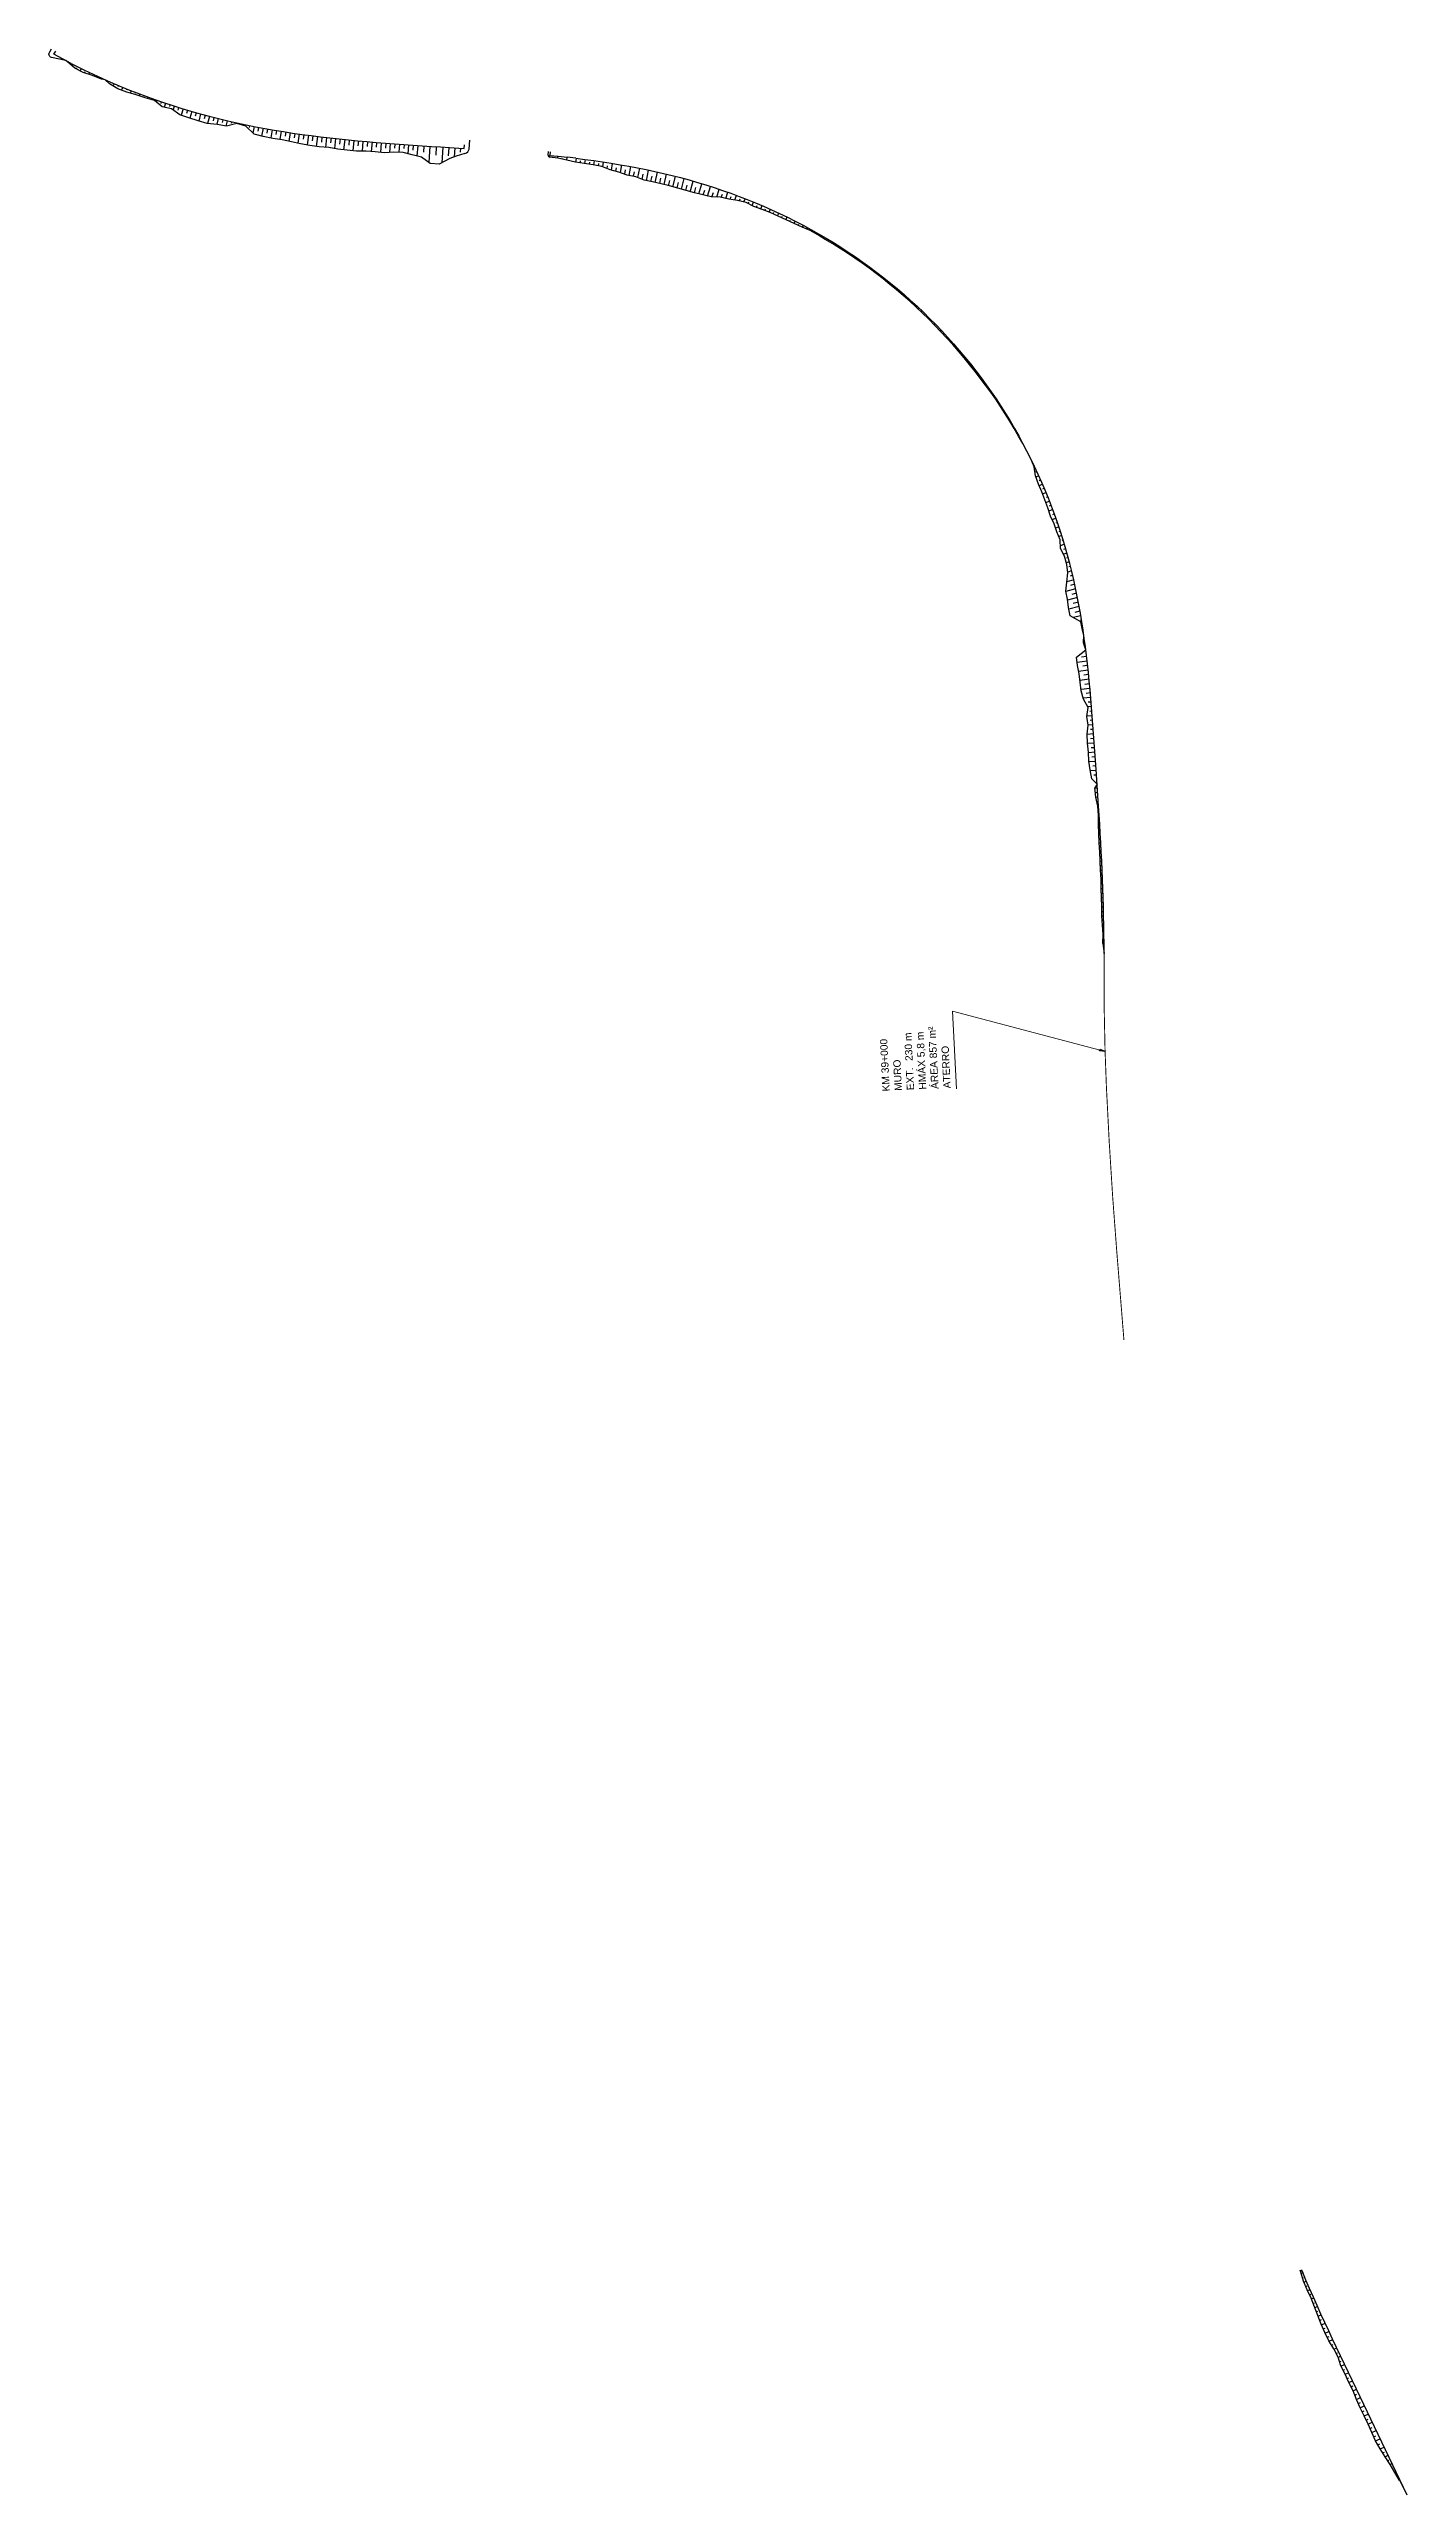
# Model space of a CAD drawing. Header units: metres. Extents: x 288738 to 324331, y 7399322 to 7465117.
# Drawn here: x 320934 to 321676, y 7423423 to 7424759 of the extents above; entities that cross this region are included whole.
import ezdxf

# ---------------------------------------------------------------- set-up
doc = ezdxf.new("R2010")
doc.units = ezdxf.units.M
doc.header["$LTSCALE"] = 10
for name, color, linetype in [('F-HZ-ATERRO-TALUDE', 110, 'Continuous'), ('F-HZ-MUROS', 210, 'Continuous'), ('F-HZ-PIANO-CORTE', 10, 'Continuous'), ('F-HZ-TALUDE', 2, 'Continuous')]:
    doc.layers.add(name, color=color, linetype=linetype)
doc.layers.add('U-HZ-TEXTO-MUROS', color=2, linetype='Continuous', lineweight=0)
doc.styles.add('ARIAL', font='arial.ttf')
doc.styles.add('DIM', font='arial.ttf', dxfattribs={"width": 0.8})
doc.dimstyles.new('U-1_2000', dxfattribs={"dimscale": 2, "dimtxt": 1.5, "dimasz": 0.75, "dimexe": 0.75, "dimexo": 0.75, "dimgap": 0.25, "dimtad": 1, "dimzin": 4, "dimtxsty": 'DIM', "dimblk": 'ARCHTICK', "dimcen": 0.7, "dimdle": 0.75, "dimclrd": 256, "dimclre": 256, "dimclrt": 256, "dimaunit": 1, "dimadec": 3, "dimazin": 2, "dimtfac": 1, "dimtofl": 0, "dimtmove": 0, "dimatfit": 3, "dimldrblk": 'CLOSEDBLANK', "dimfxl": 0, "dimtolj": 1, "dimtzin": 0, "dimlwd": -1, "dimlwe": -1, "dimarcsym": 0})

# ---------------------------------------------------------------- blocks, each defined once
blk = doc.blocks.new('_ArchTick')
at = {"color": 0, "linetype": 'ByBlock', "const_width": 0.15}
blk.add_lwpolyline([(-0.5, -0.5), (0.5, 0.5)], dxfattribs=at)

msp = doc.modelspace()

# ---------------------------------------------------------------- linework, layer by layer
at = {"layer": 'F-HZ-ATERRO-TALUDE', "linetype": 'Continuous', "lineweight": -3}
for p, q in [((320970.048, 7424739.766), (320969.521, 7424738.532)), ((320972.347, 7424738.784), (320972.028, 7424738.022)), ((320974.657, 7424737.83), (320974.038, 7424736.322)), ((320976.97, 7424736.88), (320976.682, 7424736.166)), ((320979.293, 7424735.956), (320978.79, 7424734.683)), ((320981.619, 7424735.039), (320981.408, 7424734.494)), ((320983.953, 7424734.145), (320983.593, 7424733.195)), ((320986.292, 7424733.261), (320986.137, 7424732.845)), ((320988.638, 7424732.396), (320988.384, 7424731.7)), ((320990.988, 7424731.545), (320990.89, 7424731.27)), ((320993.345, 7424730.711), (320993.014, 7424729.763)), ((320995.707, 7424729.893), (320995.392, 7424728.969)), ((320998.075, 7424729.09), (320997.333, 7424726.864)), ((321000.448, 7424728.305), (321000.132, 7424727.336)), ((321002.826, 7424727.532), (321002.171, 7424725.475)), ((321005.21, 7424726.781), (321004.762, 7424725.339)), ((321007.597, 7424726.039), (321006.535, 7424722.536)), ((321009.992, 7424725.321), (321009.46, 7424723.524)), ((321012.389, 7424724.61), (321011.327, 7424720.929)), ((321014.793, 7424723.925), (321014.265, 7424722.046)), ((321017.199, 7424723.245), (321016.148, 7424719.409)), ((321019.613, 7424722.594), (321019.091, 7424720.639)), ((321022.027, 7424721.945), (321021, 7424717.986)), ((321024.45, 7424721.328), (321024.004, 7424719.56)), ((321026.872, 7424720.712), (321026.11, 7424717.598)), ((321029.303, 7424720.128), (321028.942, 7424718.61)), ((321031.734, 7424719.545), (321031.05, 7424716.581)), ((321034.172, 7424718.992), (321033.97, 7424718.091)), ((321036.611, 7424718.442), (321036.497, 7424717.916)), ((321039.056, 7424717.92), (321039.005, 7424717.677)), ((321041.502, 7424717.403), (321041.358, 7424716.702)), ((321043.953, 7424716.909), (321043.757, 7424715.923)), ((321046.405, 7424716.423), (321045.712, 7424712.83)), ((321048.861, 7424715.957), (321048.468, 7424713.853)), ((321051.319, 7424715.499), (321050.526, 7424711.128)), ((321053.78, 7424715.06), (321053.388, 7424712.832)), ((321056.243, 7424714.63), (321055.477, 7424710.14)), ((321058.708, 7424714.216), (321058.336, 7424711.961)), ((321061.176, 7424713.814), (321060.452, 7424709.295)), ((321063.645, 7424713.425), (321063.289, 7424711.125)), ((321066.117, 7424713.048), (321065.404, 7424708.302)), ((321068.59, 7424712.683), (321068.234, 7424710.238)), ((321071.065, 7424712.329), (321070.357, 7424707.306)), ((321073.541, 7424711.985), (321073.19, 7424709.411)), ((321076.019, 7424711.654), (321075.324, 7424706.395)), ((321078.498, 7424711.331), (321078.154, 7424708.644)), ((321080.978, 7424711.021), (321080.298, 7424705.53)), ((321083.46, 7424710.717), (321083.127, 7424707.948)), ((321085.943, 7424710.427), (321085.311, 7424704.995)), ((321088.427, 7424710.142), (321088.123, 7424707.445)), ((321090.912, 7424709.871), (321090.307, 7424704.331)), ((321093.398, 7424709.604), (321093.098, 7424706.774)), ((321095.885, 7424709.349), (321095.3, 7424703.653)), ((321098.372, 7424709.097), (321098.087, 7424706.239)), ((321100.86, 7424708.857), (321100.311, 7424703.181)), ((321103.349, 7424708.619), (321103.086, 7424705.816)), ((321105.839, 7424708.394), (321105.347, 7424703.006)), ((321108.329, 7424708.17), (321108.098, 7424705.568)), ((321110.82, 7424707.957), (321110.368, 7424702.72)), ((321113.311, 7424707.745), (321113.089, 7424705.109)), ((321115.803, 7424707.544), (321115.365, 7424702.209)), ((321118.295, 7424707.344), (321118.08, 7424704.666)), ((321120.787, 7424707.151), (321120.4, 7424702.199)), ((321123.28, 7424706.959), (321123.105, 7424704.675)), ((321125.773, 7424706.775), (321125.44, 7424702.326)), ((321128.266, 7424706.591), (321128.106, 7424704.409)), ((321130.76, 7424706.414), (321130.408, 7424701.531)), ((321133.254, 7424706.237), (321133.062, 7424703.538)), ((321135.748, 7424706.067), (321135.341, 7424700.258)), ((321139.064, 7424705.841), (321138.831, 7424702.458)), ((321142.381, 7424705.618), (321141.78, 7424696.774)), ((321145.894, 7424705.383), (321145.578, 7424700.686)), ((321149.408, 7424705.15), (321148.829, 7424696.499)), ((321152.72, 7424704.932), (321152.414, 7424700.344)), ((321156.033, 7424704.713), (321155.709, 7424699.882)), ((321159.035, 7424704.513), (321158.891, 7424702.38)), ((321470.621, 7424534.785), (321470.602, 7424534.774)), ((321471.715, 7424532.537), (321471.642, 7424532.496)), ((321472.803, 7424530.286), (321472.43, 7424530.082)), ((321473.861, 7424528.021), (321473.339, 7424527.741)), ((321474.908, 7424525.751), (321473.339, 7424524.926)), ((321475.929, 7424523.469), (321475.053, 7424523.017)), ((321476.935, 7424521.18), (321475.066, 7424520.235)), ((321477.919, 7424518.882), (321476.972, 7424518.413)), ((321478.883, 7424516.576), (321476.951, 7424515.637)), ((321480.752, 7424511.938), (321478.717, 7424510.99)), ((321479.83, 7424514.262), (321478.839, 7424513.79)), ((321482.541, 7424507.269), (321480.412, 7424506.318)), ((321481.661, 7424509.609), (321480.616, 7424509.132)), ((321484.25, 7424502.571), (321482.238, 7424501.71)), ((321483.413, 7424504.926), (321482.33, 7424504.453)), ((321485.879, 7424497.844), (321484.033, 7424497.089)), ((321485.083, 7424500.214), (321484.163, 7424499.829)), ((321486.668, 7424495.472), (321485.76, 7424495.109)), ((321487.426, 7424493.089), (321485.84, 7424492.47)), ((321488.891, 7424488.309), (321486.701, 7424487.494)), ((321488.172, 7424490.703), (321487.379, 7424490.401)), ((321490.275, 7424483.504), (321488.356, 7424482.825)), ((321489.594, 7424485.91), (321488.411, 7424485.48)), ((321491.576, 7424478.676), (321489.886, 7424478.109)), ((321490.934, 7424481.093), (321490.082, 7424480.799)), ((321493.936, 7424468.959), (321490.111, 7424467.812)), ((321492.796, 7424473.828), (321490.699, 7424473.161)), ((321492.192, 7424476.254), (321491.267, 7424475.951)), ((321493.369, 7424471.394), (321491.921, 7424470.947)), ((321494.469, 7424466.517), (321492.17, 7424465.847)), ((321494.998, 7424464.074), (321489.695, 7424462.575)), ((321495.99, 7424459.173), (321490.565, 7424457.734)), ((321496.913, 7424454.259), (321491.341, 7424452.878)), ((321495.498, 7424461.624), (321492.818, 7424460.89)), ((321496.457, 7424456.717), (321493.698, 7424456.009)), ((321497.35, 7424451.798), (321494.57, 7424451.132)), ((321497.772, 7424449.333), (321493.615, 7424448.374)), ((321498.179, 7424446.867), (321497.473, 7424446.71)), ((321498.569, 7424444.397), (321498.149, 7424444.308)), ((321498.951, 7424441.927), (321498.786, 7424441.893)), ((321500.948, 7424427.061), (321498.27, 7424426.631)), ((321501.236, 7424424.577), (321495.826, 7424423.746)), ((321501.789, 7424419.608), (321496.635, 7424418.88)), ((321502.304, 7424414.635), (321497.314, 7424413.986)), ((321501.518, 7424422.093), (321498.834, 7424421.697)), ((321502.051, 7424417.122), (321499.54, 7424416.781)), ((321502.548, 7424412.146), (321500.083, 7424411.839)), ((321502.785, 7424409.658), (321497.936, 7424409.078)), ((321503.234, 7424404.678), (321499.127, 7424404.226)), ((321503.012, 7424407.168), (321500.745, 7424406.908)), ((321503.654, 7424399.696), (321501.717, 7424399.499)), ((321503.446, 7424402.187), (321501.891, 7424402.022)), ((321504.054, 7424394.712), (321501.191, 7424394.442)), ((321504.434, 7424389.726), (321501.819, 7424389.497)), ((321503.855, 7424397.204), (321502.717, 7424397.092)), ((321504.244, 7424392.219), (321502.863, 7424392.093)), ((321504.614, 7424387.233), (321503.094, 7424387.104)), ((321504.795, 7424384.739), (321501.345, 7424384.456)), ((321505.143, 7424379.751), (321501.448, 7424379.465)), ((321505.485, 7424374.763), (321501.964, 7424374.504)), ((321504.969, 7424382.245), (321503.176, 7424382.103)), ((321505.314, 7424377.257), (321503.516, 7424377.122)), ((321505.655, 7424372.269), (321503.87, 7424372.14)), ((321505.824, 7424369.774), (321502.247, 7424369.522)), ((321506.159, 7424364.786), (321502.955, 7424364.566)), ((321505.992, 7424367.28), (321504.289, 7424367.162)), ((321506.327, 7424362.291), (321504.882, 7424362.193))]:
    msp.add_line(p, q, dxfattribs=at)
at = {"layer": 'F-HZ-MUROS', "linetype": 'Continuous', "lineweight": -3, "const_width": 0.5}
msp.add_lwpolyline([(321510.519, 7424264.852, -0.00236015), (321510.53, 7424253.098, 0.01222538), (321511.797, 7424191.749, 0.00890487), (321517.429, 7424102.365), (321521.358, 7424053.803)], format="xyb", dxfattribs=at)
at = {"layer": 'F-HZ-PIANO-CORTE'}
for p, q in [((320947.248, 7424749.435), (320947.658, 7424750.241)), ((320949.3, 7424747.936), (320949.594, 7424748.524)), ((320951.508, 7424746.741), (320952.129, 7424748.003)), ((320953.766, 7424745.645), (320954.07, 7424746.273)), ((320956.164, 7424744.845), (320956.629, 7424745.825)), ((320958.55, 7424744.029), (320958.719, 7424744.391)), ((320960.897, 7424743.136), (320961.159, 7424743.708)), ((321207.173, 7424700.041), (321207.865, 7424700.647)), ((321209.725, 7424699.444), (321209.777, 7424699.943)), ((321212.196, 7424699.076), (321212.315, 7424700.181)), ((321214.646, 7424698.521), (321214.723, 7424699.213)), ((321217.092, 7424697.959), (321217.285, 7424699.628)), ((321222.113, 7424696.929), (321222.371, 7424699.024)), ((321224.574, 7424696.538), (321224.713, 7424697.624)), ((321227.035, 7424696.15), (321227.331, 7424698.392)), ((321229.499, 7424695.789), (321229.654, 7424696.923)), ((321231.96, 7424695.409), (321232.285, 7424697.716)), ((321234.407, 7424694.946), (321234.583, 7424696.151)), ((321236.837, 7424694.371), (321237.232, 7424696.993)), ((321239.207, 7424693.432), (321239.455, 7424695.021)), ((321241.586, 7424692.583), (321242.172, 7424696.221)), ((321243.995, 7424691.951), (321244.317, 7424693.883)), ((321246.389, 7424691.251), (321247.104, 7424695.399)), ((321248.757, 7424690.422), (321249.162, 7424692.694)), ((321251.143, 7424689.723), (321252.027, 7424694.521)), ((321255.935, 7424688.484), (321256.938, 7424693.584)), ((321260.63, 7424686.833), (321261.837, 7424692.587)), ((321253.561, 7424689.212), (321254.022, 7424691.636)), ((321258.256, 7424687.514), (321258.823, 7424690.304)), ((321263.055, 7424686.402), (321263.669, 7424689.234)), ((321265.464, 7424685.895), (321266.723, 7424691.526)), ((321267.86, 7424685.338), (321268.511, 7424688.156)), ((321270.245, 7424684.735), (321271.595, 7424690.401)), ((321272.623, 7424684.11), (321273.324, 7424686.964)), ((321275.004, 7424683.508), (321276.45, 7424689.206)), ((321277.387, 7424682.913), (321278.13, 7424685.75)), ((321279.739, 7424682.204), (321281.287, 7424687.939)), ((321282.082, 7424681.472), (321282.891, 7424684.378)), ((321284.445, 7424680.814), (321286.103, 7424686.598)), ((321286.81, 7424680.164), (321287.658, 7424683.036)), ((321289.202, 7424679.597), (321290.899, 7424685.182)), ((321291.595, 7424679.028), (321292.442, 7424681.74)), ((321293.987, 7424678.447), (321295.671, 7424683.691)), ((321296.409, 7424677.946), (321297.229, 7424680.434)), ((321298.978, 7424677.866), (321300.419, 7424682.125)), ((321301.52, 7424677.675), (321302.153, 7424679.497)), ((321303.953, 7424677.143), (321305.143, 7424680.485)), ((321308.917, 7424676.304), (321309.84, 7424678.772)), ((321306.411, 7424676.667), (321306.953, 7424678.154)), ((321311.4, 7424675.856), (321311.79, 7424676.872)), ((321313.844, 7424675.286), (321314.509, 7424676.985)), ((321316.173, 7424674.416), (321316.503, 7424675.24)), ((321318.377, 7424673.239), (321319.151, 7424675.125)), ((321320.665, 7424672.272), (321321.062, 7424673.219)), ((321323.018, 7424671.457), (321323.762, 7424673.193)), ((321325.34, 7424670.563), (321325.697, 7424671.38)), ((321327.645, 7424669.629), (321328.343, 7424671.189)), ((321329.93, 7424668.647), (321330.275, 7424669.401)), ((321332.209, 7424667.648), (321332.892, 7424669.113)), ((321334.479, 7424666.63), (321334.815, 7424667.336)), ((321336.748, 7424665.608), (321337.406, 7424666.965)), ((321338.992, 7424664.532), (321339.319, 7424665.193)), ((321341.233, 7424663.45), (321341.884, 7424664.74)), ((321343.515, 7424662.446), (321343.809, 7424663.018)), ((321345.8, 7424661.441), (321346.321, 7424662.436)), ((321348.084, 7424660.43), (321348.303, 7424660.839)), ((321350.352, 7424659.383), (321350.718, 7424660.055)), ((321352.522, 7424658.153), (321352.71, 7424658.493)), ((321354.681, 7424656.906), (321355.074, 7424657.6)), ((321356.808, 7424655.602), (321357.021, 7424655.971)), ((321358.955, 7424654.333), (321359.386, 7424655.07)), ((321361.145, 7424653.138), (321361.335, 7424653.457)), ((321363.305, 7424651.891), (321363.655, 7424652.466)), ((321365.42, 7424650.567), (321365.596, 7424650.852)), ((321367.512, 7424649.208), (321367.878, 7424649.79)), ((321369.581, 7424647.814), (321369.777, 7424648.12)), ((321371.647, 7424646.416), (321372.055, 7424647.041)), ((321373.711, 7424645.015), (321373.919, 7424645.329)), ((321375.78, 7424643.622), (321376.184, 7424644.222)), ((321377.852, 7424642.234), (321378.042, 7424642.511)), ((321379.871, 7424640.768), (321380.263, 7424641.331)), ((321381.87, 7424639.275), (321382.079, 7424639.57)), ((321383.878, 7424637.796), (321384.293, 7424638.371)), ((321385.888, 7424636.319), (321386.091, 7424636.596)), ((321387.854, 7424634.783), (321388.271, 7424635.343)), ((321389.815, 7424633.24), (321390.031, 7424633.526)), ((321391.748, 7424631.663), (321392.197, 7424632.246)), ((321393.681, 7424630.087), (321393.913, 7424630.383)), ((321395.628, 7424628.528), (321396.069, 7424629.083)), ((321397.564, 7424626.957), (321397.776, 7424627.219)), ((321399.453, 7424625.327), (321399.886, 7424625.854)), ((321401.34, 7424623.695), (321401.558, 7424623.957)), ((321403.223, 7424622.059), (321403.647, 7424622.559)), ((321405.089, 7424620.404), (321405.298, 7424620.647)), ((321406.923, 7424618.712), (321407.351, 7424619.201)), ((321408.737, 7424616.999), (321408.959, 7424617.249)), ((321410.527, 7424615.259), (321410.997, 7424615.779)), ((321412.322, 7424613.528), (321412.559, 7424613.786)), ((321414.124, 7424611.803), (321414.583, 7424612.296)), ((321415.905, 7424610.057), (321416.128, 7424610.293)), ((321417.674, 7424608.299), (321418.109, 7424608.751)), ((321419.404, 7424606.5), (321419.625, 7424606.727)), ((321421.117, 7424604.686), (321421.574, 7424605.147)), ((321422.828, 7424602.871), (321423.053, 7424603.094)), ((321424.538, 7424601.055), (321424.977, 7424601.483)), ((321426.229, 7424599.221), (321426.438, 7424599.422)), ((321427.917, 7424597.384), (321428.316, 7424597.762)), ((321429.555, 7424595.502), (321429.754, 7424595.687)), ((321431.188, 7424593.614), (321431.588, 7424593.981)), ((321432.769, 7424591.682), (321432.982, 7424591.874)), ((321434.35, 7424589.749), (321434.795, 7424590.145)), ((321435.925, 7424587.815), (321436.148, 7424588.009)), ((321437.497, 7424585.877), (321437.935, 7424586.254)), ((321439.058, 7424583.931), (321439.268, 7424584.109)), ((321440.606, 7424581.975), (321441.008, 7424582.31)), ((321442.131, 7424580.001), (321442.325, 7424580.159)), ((321443.655, 7424578.025), (321444.013, 7424578.314)), ((321445.177, 7424576.048), (321445.334, 7424576.173)), ((321446.665, 7424574.045), (321446.949, 7424574.267)), ((321448.126, 7424572.021), (321448.26, 7424572.124)), ((321449.567, 7424569.982), (321449.815, 7424570.17)), ((321450.998, 7424567.936), (321451.112, 7424568.021)), ((321452.373, 7424565.851), (321452.611, 7424566.025)), ((321453.732, 7424563.754), (321453.86, 7424563.846)), ((321455.102, 7424561.668), (321455.335, 7424561.832)), ((321456.475, 7424559.582), (321456.576, 7424559.653)), ((321457.813, 7424557.475), (321457.986, 7424557.593)), ((321459.145, 7424555.363), (321459.218, 7424555.412)), ((321460.424, 7424553.216), (321460.565, 7424553.309)), ((321461.694, 7424551.065), (321461.762, 7424551.109)), ((321462.928, 7424548.892), (321463.069, 7424548.982)), ((321464.158, 7424546.717), (321464.227, 7424546.761)), ((321465.38, 7424544.539), (321465.499, 7424544.613)), ((321466.592, 7424542.355), (321466.64, 7424542.384)), ((321467.788, 7424540.163), (321467.854, 7424540.202)), ((321499.709, 7424434.99), (321499.931, 7424435.031)), ((321499.979, 7424432.503), (321500.121, 7424432.528)), ((321505.459, 7424355.239), (321506.794, 7424355.329)), ((321505.715, 7424352.751), (321506.338, 7424352.793)), ((321505.975, 7424350.263), (321507.129, 7424350.34)), ((321506.55, 7424347.796), (321506.924, 7424347.821)), ((321507.119, 7424345.328), (321507.464, 7424345.352)), ((321507.29, 7424342.834), (321507.461, 7424342.846)), ((321507.411, 7424335.326), (321508.12, 7424335.373)), ((321507.434, 7424337.833), (321507.697, 7424337.85)), ((321507.458, 7424340.34), (321507.799, 7424340.363)), ((321507.511, 7424332.827), (321507.891, 7424332.852)), ((321507.612, 7424330.328), (321508.422, 7424330.382)), ((321507.742, 7424327.831), (321508.152, 7424327.859)), ((321507.872, 7424325.334), (321508.703, 7424325.39)), ((321508.015, 7424322.839), (321508.425, 7424322.866)), ((321508.158, 7424320.343), (321508.964, 7424320.397)), ((321508.257, 7424317.844), (321508.671, 7424317.872)), ((321508.357, 7424315.346), (321509.206, 7424315.403)), ((321508.496, 7424312.85), (321508.906, 7424312.878)), ((321508.634, 7424310.354), (321509.427, 7424310.408)), ((321508.738, 7424307.857), (321509.133, 7424307.883)), ((321508.842, 7424305.359), (321509.628, 7424305.412)), ((321508.928, 7424302.86), (321509.323, 7424302.887)), ((321509.014, 7424300.362), (321509.809, 7424300.415)), ((321509.097, 7424297.863), (321509.493, 7424297.89)), ((321509.18, 7424295.365), (321509.97, 7424295.418)), ((321509.195, 7424292.862), (321509.618, 7424292.89)), ((321509.211, 7424290.359), (321510.111, 7424290.42)), ((321509.29, 7424287.861), (321509.731, 7424287.891)), ((321509.369, 7424285.363), (321510.232, 7424285.421)), ((321509.495, 7424282.869), (321509.889, 7424282.895)), ((321509.621, 7424280.374), (321510.333, 7424280.422)), ((321509.791, 7424277.883), (321510.082, 7424277.903)), ((321509.934, 7424272.889), (321510.189, 7424272.906)), ((321509.96, 7424275.392), (321510.414, 7424275.423)), ((321618.131, 7423544.184), (321619.053, 7423544.568)), ((321618.828, 7423541.762), (321619.428, 7423542.014)), ((321619.615, 7423539.377), (321621.007, 7423539.966)), ((321620.653, 7423537.097), (321621.325, 7423537.384)), ((321621.703, 7423534.823), (321622.991, 7423535.377)), ((321622.789, 7423532.565), (321623.393, 7423532.826)), ((321623.831, 7423530.288), (321625.003, 7423530.8)), ((321624.693, 7423527.933), (321625.357, 7423528.225)), ((321625.556, 7423525.578), (321627.042, 7423526.234)), ((321626.424, 7423523.224), (321627.248, 7423523.59)), ((321627.3, 7423520.873), (321629.103, 7423521.679)), ((321628.221, 7423518.542), (321629.183, 7423518.974)), ((321629.158, 7423516.217), (321631.186, 7423517.133)), ((321630.197, 7423513.939), (321631.216, 7423514.401)), ((321631.239, 7423511.662), (321633.286, 7423512.596)), ((321632.307, 7423509.397), (321633.326, 7423509.864)), ((321633.396, 7423507.142), (321635.403, 7423508.066)), ((321634.717, 7423504.994), (321635.592, 7423505.399)), ((321636.025, 7423502.843), (321637.532, 7423503.542)), ((321637.167, 7423500.614), (321637.885, 7423500.948)), ((321638.289, 7423498.377), (321639.673, 7423499.023)), ((321639.074, 7423495.981), (321639.911, 7423496.374)), ((321639.872, 7423493.592), (321641.822, 7423494.509)), ((321640.998, 7423491.356), (321641.949, 7423491.805)), ((321642.122, 7423489.12), (321643.977, 7423489.997)), ((321643.182, 7423486.854), (321644.119, 7423487.298)), ((321644.244, 7423484.589), (321646.135, 7423485.487)), ((321645.381, 7423482.359), (321646.298, 7423482.796)), ((321646.515, 7423480.129), (321648.294, 7423480.977)), ((321647.417, 7423477.788), (321648.395, 7423478.255)), ((321648.319, 7423475.448), (321650.453, 7423476.467)), ((321649.338, 7423473.163), (321650.436, 7423473.688)), ((321650.357, 7423470.878), (321652.613, 7423471.957)), ((321651.448, 7423468.628), (321652.57, 7423469.165)), ((321652.538, 7423466.378), (321654.772, 7423467.448)), ((321653.617, 7423464.123), (321654.734, 7423464.658)), ((321654.695, 7423461.867), (321656.931, 7423462.938)), ((321655.719, 7423459.586), (321656.865, 7423460.134)), ((321656.743, 7423457.304), (321659.09, 7423458.428)), ((321657.762, 7423455.02), (321658.966, 7423455.597)), ((321658.782, 7423452.737), (321661.249, 7423453.918)), ((321660.014, 7423450.555), (321661.171, 7423451.109)), ((321661.246, 7423448.373), (321663.408, 7423449.408)), ((321662.59, 7423446.245), (321663.539, 7423446.699)), ((321663.933, 7423444.116), (321665.568, 7423444.899)), ((321665.288, 7423441.993), (321665.968, 7423442.319)), ((321666.643, 7423439.87), (321667.727, 7423440.389)), ((321667.923, 7423437.711), (321668.365, 7423437.923)), ((321669.203, 7423435.552), (321669.886, 7423435.879)), ((321670.489, 7423433.396), (321670.727, 7423433.51))]:
    msp.add_line(p, q, dxfattribs=at)
at = {"layer": 'F-HZ-TALUDE'}
for p, q in [((321161.096, 7424704.375), (321161.229, 7424706.371)), ((321163.765, 7424704.113), (321164.246, 7424709)), ((321206.948, 7424700.72), (321207.107, 7424702.714)), ((321208.073, 7424702.637), (321207.865, 7424700.647))]:
    msp.add_line(p, q, dxfattribs=at)
at = {"layer": 'F-HZ-TALUDE', "linetype": 'Continuous', "lineweight": -3}
msp.add_line((321675.959, 7423423.195), (321672.045, 7423431.369), dxfattribs=at)
at = {"layer": 'F-HZ-TALUDE'}
msp.add_lwpolyline([(320945.83, 7424750.618), (320943.543, 7424752.435), (320935.78, 7424754.154, -0.59881494), (320934.922, 7424757.208), (320935.804, 7424758.771)], format="xyb", dxfattribs=at)
for points in [[(320946.557, 7424750.805), (320937.135, 7424755.903), (320938.107, 7424757.483)], [(320967.533, 7424739.688), (320965.083, 7424741.933), (320963.01, 7424742.331)], [(321221.889, 7424696.965), (321217.092, 7424697.959)], [(321222.146, 7424699.053), (321217.285, 7424699.628)], [(321495.538, 7424426.761), (321500.498, 7424430.702), (321499.332, 7424434.458), (321499.435, 7424438.6), (321498.708, 7424441.406)], [(321503.814, 7424360.166), (321506.655, 7424357.403), (321505.455, 7424355.277)], [(321509.907, 7424270.385), (321510.474, 7424264.955)]]:
    msp.add_lwpolyline(points, dxfattribs=at)
at = {"layer": 'F-HZ-TALUDE', "linetype": 'Continuous', "lineweight": -3}
for points in [[(320963.01, 7424742.331), (320958.137, 7424744.187), (320953.157, 7424745.848), (320948.57, 7424748.332), (320945.83, 7424750.618)], [(320946.557, 7424750.805), (320949.146, 7424749.478), (320953.801, 7424747.175), (320958.488, 7424744.937), (320963.206, 7424742.765), (320967.954, 7424740.659), (320972.731, 7424738.62), (320977.536, 7424736.648), (320982.368, 7424734.744), (320987.227, 7424732.907), (320992.111, 7424731.139), (320997.02, 7424729.439), (321001.951, 7424727.808), (321006.906, 7424726.246), (321011.882, 7424724.754), (321016.878, 7424723.332), (321021.894, 7424721.979), (321026.928, 7424720.697), (321031.974, 7424719.487), (321037.028, 7424718.348), (321042.09, 7424717.279), (321047.157, 7424716.274), (321052.228, 7424715.33), (321057.302, 7424714.446), (321062.378, 7424713.617), (321067.455, 7424712.845), (321072.53, 7424712.12), (321077.605, 7424711.442), (321082.677, 7424710.809), (321087.746, 7424710.216), (321092.813, 7424709.664), (321097.874, 7424709.145), (321102.931, 7424708.657), (321107.983, 7424708.199), (321113.03, 7424707.768), (321118.071, 7424707.361), (321123.105, 7424706.972), (321128.133, 7424706.6), (321133.155, 7424706.244), (321138.169, 7424705.901), (321143.177, 7424705.564), (321148.176, 7424705.231), (321153.169, 7424704.902), (321158.153, 7424704.572), (321161.096, 7424704.375)], [(321161.437, 7424701.715), (321156.707, 7424700.265), (321153.275, 7424698.947), (321147.544, 7424695.791), (321142.543, 7424696.222), (321137.74, 7424699.695), (321132.772, 7424700.862), (321127.815, 7424702.265), (321122.755, 7424702.395), (321117.639, 7424701.969), (321112.586, 7424702.502), (321107.52, 7424703), (321102.399, 7424703.014), (321097.301, 7424703.421), (321092.21, 7424704.012), (321087.138, 7424704.862), (321082.001, 7424705.237), (321076.915, 7424706.112), (321071.825, 7424707.017), (321066.742, 7424708.018), (321061.665, 7424709.095), (321056.545, 7424709.94), (321051.434, 7424710.898), (321046.375, 7424712.18), (321041.937, 7424716.526), (321036.962, 7424718.04), (321031.293, 7424716.531), (321026.168, 7424717.593), (321020.859, 7424717.997), (321015.826, 7424719.506), (321010.818, 7424721.09), (321005.843, 7424722.77), (321001.387, 7424726.052), (320996.227, 7424727.086), (320991.941, 7424730.657), (320986.939, 7424732.124), (320981.972, 7424733.713), (320976.971, 7424735.238), (320972.074, 7424737.047), (320967.533, 7424739.688)], [(321217.092, 7424697.959), (321212.292, 7424699.062), (321207.644, 7424699.754)], [(321207.865, 7424700.647), (321212.412, 7424700.171), (321217.285, 7424699.628)], [(321468.359, 7424539.116), (321466.1, 7424543.258), (321463.789, 7424547.375), (321461.455, 7424551.486), (321459.034, 7424555.549), (321456.501, 7424559.543), (321453.899, 7424563.495), (321451.322, 7424567.473), (321448.606, 7424571.356), (321445.831, 7424575.199), (321442.939, 7424578.956), (321440.038, 7424582.71), (321437.069, 7424586.412), (321434.069, 7424590.094), (321431.057, 7424593.773), (321427.938, 7424597.362), (321424.719, 7424600.863), (321421.458, 7424604.326), (321418.188, 7424607.787), (321414.812, 7424611.144), (321411.372, 7424614.438), (321407.953, 7424617.761), (321404.449, 7424620.994), (321400.85, 7424624.122), (321397.238, 7424627.239), (321393.515, 7424630.221), (321389.816, 7424633.239), (321386.063, 7424636.191), (321382.215, 7424639.018), (321378.386, 7424641.876), (321374.417, 7424644.536), (321370.464, 7424647.219), (321366.499, 7424649.891), (321362.447, 7424652.428), (321358.249, 7424654.718), (321354.173, 7424657.217), (321350.014, 7424659.575), (321345.633, 7424661.515), (321341.255, 7424663.44), (321336.958, 7424665.513), (321332.608, 7424667.473), (321328.24, 7424669.388), (321323.821, 7424671.179), (321319.31, 7424672.742), (321315.083, 7424674.997), (321310.398, 7424676.09), (321305.589, 7424676.786), (321300.924, 7424677.805), (321295.992, 7424677.959), (321291.403, 7424679.075), (321286.816, 7424680.162), (321282.281, 7424681.409), (321277.785, 7424682.814), (321273.207, 7424683.957), (321268.631, 7424685.16), (321264.011, 7424686.232), (321259.33, 7424687.065), (321254.843, 7424688.941), (321250.16, 7424689.931), (321245.569, 7424691.538), (321240.889, 7424692.766), (321236.28, 7424694.591), (321231.51, 7424695.495), (321226.701, 7424696.199), (321221.889, 7424696.965)], [(321222.146, 7424699.053), (321226.995, 7424698.438), (321231.831, 7424697.781), (321236.652, 7424697.082), (321241.46, 7424696.338), (321246.252, 7424695.549), (321251.028, 7424694.709), (321255.786, 7424693.815), (321260.526, 7424692.866), (321265.246, 7424691.86), (321269.946, 7424690.797), (321274.624, 7424689.673), (321279.277, 7424688.484), (321283.905, 7424687.229), (321288.512, 7424685.906), (321293.099, 7424684.514), (321297.664, 7424683.053), (321302.207, 7424681.523), (321306.726, 7424679.926), (321311.22, 7424678.26), (321315.689, 7424676.527), (321320.132, 7424674.728), (321324.547, 7424672.861), (321328.933, 7424670.929), (321333.29, 7424668.931), (321337.615, 7424666.865), (321341.906, 7424664.729), (321346.161, 7424662.522), (321350.378, 7424660.246), (321354.558, 7424657.901), (321358.697, 7424655.487), (321362.796, 7424653.006), (321366.853, 7424650.458), (321370.867, 7424647.844), (321374.836, 7424645.164), (321378.76, 7424642.42), (321382.637, 7424639.612), (321386.467, 7424636.742), (321390.248, 7424633.81), (321393.98, 7424630.816), (321397.66, 7424627.763), (321401.289, 7424624.65), (321404.865, 7424621.479), (321408.387, 7424618.251), (321411.854, 7424614.967), (321415.265, 7424611.628), (321418.62, 7424608.234), (321421.918, 7424604.787), (321425.157, 7424601.289), (321428.336, 7424597.739), (321431.456, 7424594.139), (321434.515, 7424590.491), (321437.512, 7424586.794), (321440.446, 7424583.052), (321443.318, 7424579.264), (321446.125, 7424575.431), (321448.868, 7424571.556), (321451.546, 7424567.639), (321454.158, 7424563.681), (321456.703, 7424559.683), (321459.181, 7424555.648), (321461.591, 7424551.575), (321463.933, 7424547.466)], [(321507.462, 7424345.39), (321506.125, 7424365.3), (321505.793, 7424370.232), (321505.46, 7424375.141), (321505.124, 7424380.027), (321504.784, 7424384.89), (321504.433, 7424389.731), (321504.067, 7424394.548), (321503.684, 7424399.342), (321503.284, 7424404.113), (321502.861, 7424408.861), (321502.411, 7424413.586), (321501.933, 7424418.288), (321501.423, 7424422.968), (321500.882, 7424427.626), (321500.303, 7424432.262), (321499.683, 7424436.876), (321499.021, 7424441.47), (321498.316, 7424446.04), (321497.561, 7424450.609), (321496.751, 7424455.173), (321495.883, 7424459.732), (321494.955, 7424464.284), (321493.966, 7424468.829), (321492.911, 7424473.364), (321491.785, 7424477.887), (321490.588, 7424482.397), (321489.317, 7424486.891), (321487.973, 7424491.368), (321486.555, 7424495.828), (321485.065, 7424500.268), (321483.502, 7424504.687), (321481.866, 7424509.085), (321480.158, 7424513.459), (321478.378, 7424517.809), (321476.527, 7424522.133), (321474.604, 7424526.43), (321472.61, 7424530.699), (321470.546, 7424534.938), (321468.411, 7424539.147), (321466.207, 7424543.323), (321463.933, 7424547.466)], [(321498.708, 7424441.406), (321497.835, 7424445.935), (321492.008, 7424449.303), (321491.174, 7424453.772), (321490.48, 7424458.288), (321489.657, 7424462.783), (321490.092, 7424467.668), (321490.767, 7424472.686), (321490.1, 7424477.326), (321488.876, 7424481.799), (321486.768, 7424485.957), (321486.555, 7424490.824), (321484.704, 7424495.085), (321483.225, 7424499.497), (321481.333, 7424503.741), (321479.764, 7424508.129), (321478.16, 7424512.514), (321476.473, 7424516.873), (321474.668, 7424521.185), (321473.089, 7424525.629), (321472.359, 7424530.562), (321470.536, 7424534.933)], [(321503.814, 7424360.166), (321502.856, 7424365.075), (321502.185, 7424369.976), (321501.946, 7424374.881), (321501.418, 7424379.739), (321501.343, 7424384.608), (321501.82, 7424389.502), (321501.165, 7424394.275), (321501.914, 7424399.163), (321499.274, 7424403.675), (321498.038, 7424408.292), (321497.435, 7424412.95), (321496.894, 7424417.592), (321495.978, 7424422.153), (321495.538, 7424426.761)], [(321509.907, 7424270.385), (321509.96, 7424275.4), (321509.62, 7424280.388), (321509.368, 7424285.383), (321509.21, 7424290.383), (321509.179, 7424295.392), (321509.013, 7424300.393), (321508.841, 7424305.392), (321508.632, 7424310.39), (321508.355, 7424315.382), (321508.157, 7424320.38), (321507.87, 7424325.372), (321507.61, 7424330.366), (321507.41, 7424335.364), (321507.458, 7424340.378), (321507.117, 7424345.367), (321505.967, 7424350.301), (321505.455, 7424355.277)], [(321510.518, 7424264.882), (321510.515, 7424265.415), (321510.475, 7424270.423), (321510.414, 7424275.43), (321510.333, 7424280.436), (321510.232, 7424285.441), (321510.111, 7424290.444), (321509.97, 7424295.446), (321509.808, 7424300.446), (321509.627, 7424305.445), (321509.426, 7424310.443), (321509.204, 7424315.439), (321508.963, 7424320.434), (321508.701, 7424325.428), (321508.42, 7424330.42), (321508.118, 7424335.411), (321507.796, 7424340.401), (321507.462, 7424345.39)], [(321671.775, 7423431.24), (321669.203, 7423435.552), (321666.643, 7423439.87), (321663.933, 7423444.116), (321661.246, 7423448.373), (321658.782, 7423452.737), (321656.743, 7423457.304), (321654.695, 7423461.867), (321652.538, 7423466.378), (321650.356, 7423470.882), (321648.314, 7423475.46), (321646.505, 7423480.154), (321644.223, 7423484.629), (321642.093, 7423489.182), (321639.828, 7423493.678), (321638.249, 7423498.501), (321635.949, 7423502.992), (321633.284, 7423507.323), (321631.129, 7423511.896), (321629.028, 7423516.501), (321627.163, 7423521.218), (321625.406, 7423525.986), (321623.658, 7423530.76), (321621.453, 7423535.341), (321619.344, 7423539.971), (321617.926, 7423544.896), (321617.554, 7423545.916)], [(321675.959, 7423423.195), (321648.283, 7423481.001), (321646.116, 7423485.527), (321643.948, 7423490.059), (321641.78, 7423494.596), (321639.618, 7423499.141), (321637.461, 7423503.694), (321635.313, 7423508.257), (321633.177, 7423512.83), (321631.054, 7423517.416), (321628.949, 7423522.015), (321626.863, 7423526.628), (321624.799, 7423531.257), (321622.76, 7423535.902), (321620.748, 7423540.565), (321618.766, 7423545.246), (321618.393, 7423546.142)]]:
    msp.add_lwpolyline(points, dxfattribs=at)
at = {"layer": 'F-HZ-TALUDE'}
for centre, radius, start, end in [((321161.096, 7424704.375), 2.682, 277.309995, 354.380241), ((321207.865, 7424700.647), 0.92, 175.442297, 266.958786)]:
    msp.add_arc(centre, radius, start, end, dxfattribs=at)

# ---------------------------------------------------------------- texts
at = {"layer": 'U-HZ-TEXTO-MUROS', "linetype": 'Continuous', "lineweight": -3, "insert": (321426.863, 7424191.313), "char_height": 4, "attachment_point": 7, "rotation": 92.817007, "style": 'ARIAL'}
msp.add_mtext('{\\C256;KM 39+000\\PMURO\\PEXT.^I230 m\\PHMÁX 5,8 m\\PÁREA 857 m²\\PATERRO}', dxfattribs=at)

# ---------------------------------------------------------------- leaders
at = {"layer": 'U-HZ-TEXTO-MUROS', "linetype": 'Continuous', "lineweight": -3}
msp.add_leader([(321511.063, 7424211.434), (321427.807, 7424233.34), (321429.889, 7424191.028)], dimstyle='U-1_2000', override={"dimscale": 1, "dimasz": 3}, dxfattribs=at)

doc.saveas('drawing.dxf')
